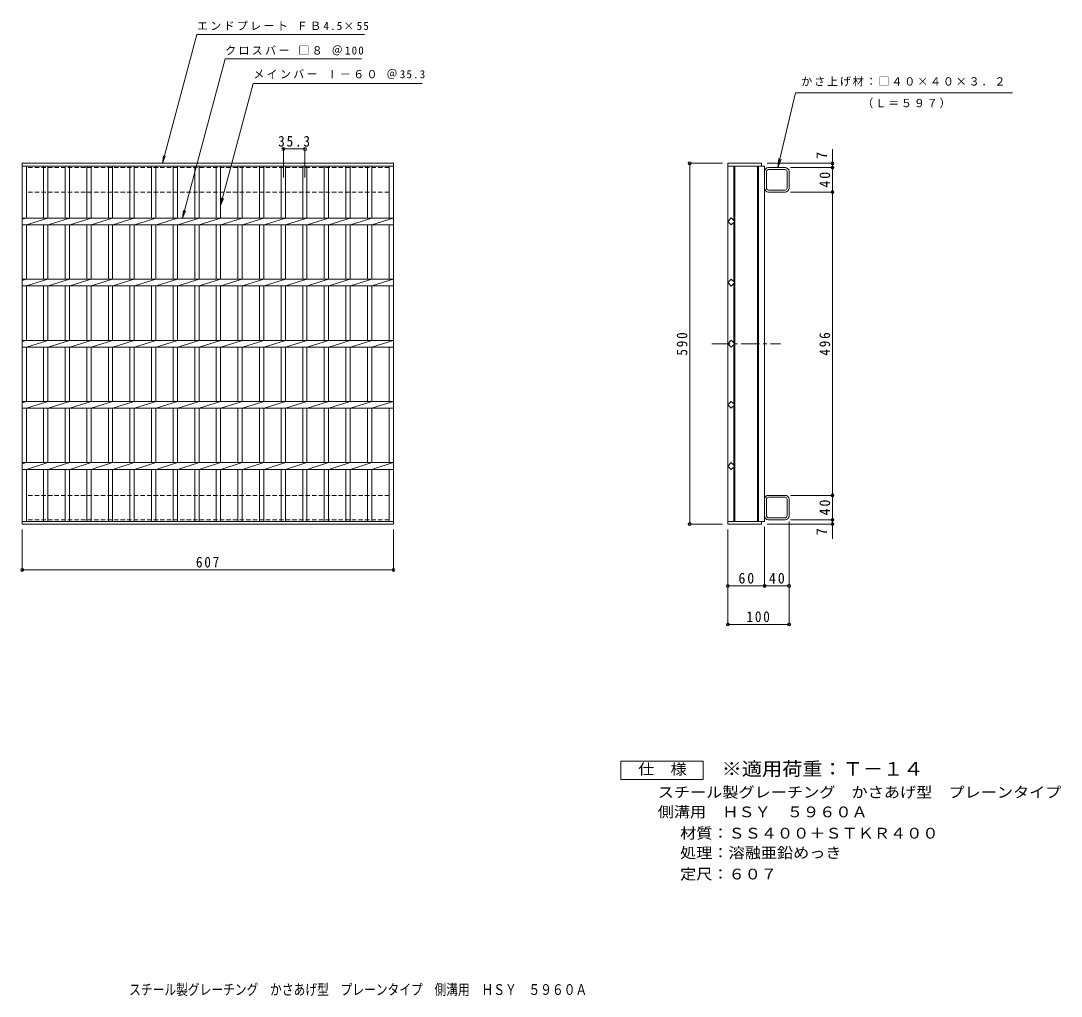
# Model space of a CAD drawing. Units: millimetres, scale not verified. Extents: x -690 to 1011, y -814 to 781.
import ezdxf
from ezdxf.enums import TextEntityAlignment as Align

# ---------------------------------------------------------------- set-up
doc = ezdxf.new("R2010")
doc.units = ezdxf.units.MM
doc.header["$LTSCALE"] = 6
doc.header["$PDMODE"] = 32
doc.header["$PDSIZE"] = 4.8
doc.linetypes.add('CHAIN1', pattern=[8, 5, -1, 1, -1])
doc.linetypes.add('DASHED1', pattern=[1.8, 1.2, -0.6])
for name, color, linetype, lineweight in [('B-1_ピット', 2, 'Continuous', 9), ('B-2_蓋', 3, 'Continuous', 9), ('B-4_寸法', 7, 'Continuous', 9), ('F-4_F-4ﾚｲﾔ', 2, 'Continuous', 9)]:
    doc.layers.add(name, color=color, linetype=linetype, lineweight=lineweight)
doc.layers.add('F-5_F-5ﾚｲﾔ', color=3, linetype='Continuous')
doc.styles.add('ＭＳ ゴシック', font='')
doc.styles.get('ＭＳ ゴシック').set_extended_font_data('MS Gothic')

msp = doc.modelspace()

# ---------------------------------------------------------------- linework, layer by layer
at = {"layer": 'B-1_ピット', "linetype": 'DASHED1'}
for p, q in [((-680.569, 540.952), (-680.569, 500.952)), ((-87.569, 540.952), (-680.569, 540.952)), ((-680.569, -35.048), (-680.569, 4.952)), ((-87.569, -35.048), (-680.569, -35.048))]:
    msp.add_line(p, q, dxfattribs=at)
at = {"layer": 'B-1_ピット'}
for p, q in [((526.216, 507.352), (526.216, 534.552)), ((529.416, 507.352), (529.416, 534.552)), ((559.816, 540.952), (532.616, 540.952)), ((559.816, 537.752), (532.616, 537.752)), ((563.016, 507.352), (563.016, 534.552)), ((566.216, 507.352), (566.216, 534.552)), ((532.616, 504.152), (559.816, 504.152)), ((559.816, 500.952), (532.616, 500.952)), ((559.816, 4.952), (532.616, 4.952)), ((532.616, 1.752), (559.816, 1.752)), ((526.216, -1.448), (526.216, -28.648)), ((529.416, -1.448), (529.416, -28.648)), ((563.016, -1.448), (563.016, -28.648)), ((566.216, -1.448), (566.216, -28.648)), ((559.816, -31.848), (532.616, -31.848)), ((559.816, -35.048), (532.616, -35.048))]:
    msp.add_line(p, q, dxfattribs=at)
at = {"layer": 'B-1_ピット', "linetype": 'DASHED1'}
for points in [[(-87.569, 540.952), (-87.569, 500.952), (-680.569, 500.952)], [(-87.569, -35.048), (-87.569, 4.952), (-680.569, 4.952)]]:
    msp.add_lwpolyline(points, dxfattribs=at)
at = {"layer": 'B-1_ピット'}
for centre, radius, start, end in [((532.616, 534.552), 6.4, 90, 180), ((532.616, 534.552), 3.2, 90, 180), ((559.816, 534.552), 6.4, 0, 90), ((559.816, 534.552), 3.2, 0, 90), ((532.616, 507.352), 6.4, 180, 270), ((532.616, 507.352), 3.2, 180, 270), ((559.816, 507.352), 6.4, 270, 0), ((559.816, 507.352), 3.2, 270, 0), ((532.616, -1.448), 6.4, 90, 180), ((532.616, -1.448), 3.2, 90, 180), ((559.816, -1.448), 6.4, 0, 90), ((559.816, -1.448), 3.2, 0, 90), ((532.616, -28.648), 6.4, 180, 270), ((532.616, -28.648), 3.2, 180, 270), ((559.816, -28.648), 3.2, 270, 0), ((559.816, -28.648), 6.4, 270, 0)]:
    msp.add_arc(centre, radius, start, end, dxfattribs=at)
at = {"layer": 'B-2_蓋'}
for p, q in [((-687.569, 547.952), (-80.569, 547.952)), ((-687.569, -42.048), (-687.569, 547.952)), ((-80.569, 547.952), (-80.569, -42.048)), ((466.216, 547.952), (521.216, 547.952)), ((466.216, 547.952), (466.216, -42.048)), ((521.216, 547.952), (521.216, 543.452)), ((-687.569, 543.452), (-80.569, 543.452)), ((-680.569, 458.453), (-680.569, 543.452)), ((-652.669, 543.452), (-652.669, 458.453)), ((-645.669, 543.452), (-645.669, 458.453)), ((-617.368, 543.452), (-617.368, 458.453)), ((-610.369, 543.452), (-610.369, 458.453)), ((-582.068, 543.452), (-582.068, 458.453)), ((-575.068, 543.452), (-575.068, 458.453)), ((-546.769, 543.452), (-546.769, 458.453)), ((-539.769, 543.452), (-539.769, 458.453)), ((-511.469, 543.452), (-511.469, 458.453)), ((-504.469, 543.452), (-504.469, 458.453)), ((-476.168, 543.452), (-476.168, 458.453)), ((-469.168, 543.452), (-469.168, 458.453)), ((-440.869, 543.452), (-440.869, 458.453)), ((-433.869, 543.452), (-433.869, 458.453)), ((-405.569, 543.452), (-405.569, 458.453)), ((-398.569, 543.452), (-398.569, 458.453)), ((-370.268, 543.452), (-370.268, 458.453)), ((-363.268, 543.452), (-363.268, 458.453)), ((-334.969, 543.452), (-334.969, 458.453)), ((-327.969, 543.452), (-327.969, 458.453)), ((-299.669, 543.452), (-299.669, 458.453)), ((-292.669, 543.452), (-292.669, 458.453)), ((-264.369, 543.452), (-264.369, 458.453)), ((-257.369, 543.452), (-257.369, 458.453)), ((-229.069, 543.452), (-229.069, 458.453)), ((-222.069, 543.452), (-222.069, 458.453)), ((-193.768, 543.452), (-193.768, 458.453)), ((-186.768, 543.452), (-186.768, 458.453)), ((-158.468, 543.452), (-158.468, 458.453)), ((-151.468, 543.452), (-151.468, 458.453)), ((-123.168, 543.452), (-123.168, 458.453)), ((-116.168, 543.452), (-116.168, 458.453)), ((-87.569, 543.452), (-87.569, 458.453)), ((466.216, 543.452), (526.216, 543.452)), ((476.216, 543.452), (476.216, 454.267)), ((477.716, 543.452), (477.716, -37.548)), ((514.716, 543.452), (514.716, -37.548)), ((516.216, 543.452), (516.216, -37.548)), ((526.216, 543.452), (526.216, -37.548)), ((-687.569, 456.372), (-680.969, 458.453)), ((-687.569, 458.452), (-80.569, 458.452)), ((-687.569, 447.452), (-80.569, 447.452)), ((-680.569, 447.453), (-645.669, 458.453)), ((-680.569, 358.452), (-680.569, 447.452)), ((-652.669, 447.452), (-652.669, 358.452)), ((-645.669, 447.452), (-645.669, 358.452)), ((-645.269, 447.453), (-610.369, 458.453)), ((-617.368, 447.452), (-617.368, 358.452)), ((-610.369, 447.452), (-610.369, 358.452)), ((-609.969, 447.453), (-575.069, 458.453)), ((-582.068, 447.452), (-582.068, 358.452)), ((-575.068, 447.452), (-575.068, 358.452)), ((-574.669, 447.453), (-539.769, 458.453)), ((-546.769, 447.452), (-546.769, 358.452)), ((-539.769, 447.452), (-539.769, 358.452)), ((-539.369, 447.453), (-504.469, 458.453)), ((-511.469, 447.452), (-511.469, 358.452)), ((-504.469, 447.452), (-504.469, 358.452)), ((-504.069, 447.453), (-469.169, 458.453)), ((-476.168, 447.452), (-476.168, 358.452)), ((-469.168, 447.452), (-469.168, 358.452)), ((-468.769, 447.453), (-433.869, 458.453)), ((-440.869, 447.452), (-440.869, 358.452)), ((-433.869, 447.452), (-433.869, 358.452)), ((-433.469, 447.453), (-398.569, 458.453)), ((-405.569, 447.452), (-405.569, 358.452)), ((-398.569, 447.452), (-398.569, 358.452)), ((-398.169, 447.453), (-363.269, 458.453)), ((-370.268, 447.452), (-370.268, 358.452)), ((-363.268, 447.452), (-363.268, 358.452)), ((-362.868, 447.453), (-327.969, 458.453)), ((-334.969, 447.452), (-334.969, 358.452)), ((-327.969, 447.452), (-327.969, 358.452)), ((-327.569, 447.453), (-292.669, 458.453)), ((-299.669, 447.452), (-299.669, 358.452)), ((-292.669, 447.452), (-292.669, 358.452)), ((-292.269, 447.453), (-257.369, 458.453)), ((-264.369, 447.452), (-264.369, 358.452)), ((-257.369, 447.452), (-257.369, 358.452)), ((-256.969, 447.453), (-222.069, 458.453)), ((-229.069, 447.452), (-229.069, 358.452)), ((-222.069, 447.452), (-222.069, 358.452)), ((-221.669, 447.453), (-186.769, 458.453)), ((-193.768, 447.452), (-193.768, 358.452)), ((-186.768, 447.452), (-186.768, 358.452)), ((-186.368, 447.453), (-151.469, 458.453)), ((-158.468, 447.452), (-158.468, 358.452)), ((-151.468, 447.452), (-151.468, 358.452)), ((-151.068, 447.453), (-116.168, 458.453)), ((-123.168, 447.452), (-123.168, 358.452)), ((-116.168, 447.452), (-116.168, 358.452)), ((-115.768, 447.453), (-80.868, 458.453)), ((-87.569, 447.452), (-87.569, 358.452)), ((476.216, 451.639), (476.216, 354.266)), ((-687.569, 358.452), (-80.569, 358.452)), ((-687.569, 356.372), (-680.969, 358.452)), ((-680.569, 347.453), (-645.669, 358.452)), ((-645.269, 347.453), (-610.369, 358.452)), ((-609.969, 347.453), (-575.069, 358.452)), ((-574.669, 347.453), (-539.769, 358.452)), ((-539.369, 347.453), (-504.469, 358.452)), ((-504.069, 347.453), (-469.169, 358.452)), ((-468.769, 347.453), (-433.869, 358.452)), ((-433.469, 347.453), (-398.569, 358.452)), ((-398.169, 347.453), (-363.269, 358.452)), ((-362.868, 347.453), (-327.969, 358.452)), ((-327.569, 347.453), (-292.669, 358.452)), ((-292.269, 347.453), (-257.369, 358.452)), ((-256.969, 347.453), (-222.069, 358.452)), ((-221.669, 347.453), (-186.769, 358.452)), ((-186.368, 347.453), (-151.469, 358.452)), ((-151.068, 347.453), (-116.168, 358.452)), ((-115.768, 347.453), (-80.868, 358.452)), ((-687.569, 347.452), (-80.569, 347.452)), ((-680.569, 258.452), (-680.569, 347.452)), ((-652.669, 347.452), (-652.669, 258.452)), ((-645.669, 347.452), (-645.669, 258.452)), ((-617.368, 347.452), (-617.368, 258.452)), ((-610.369, 347.452), (-610.369, 258.452)), ((-582.068, 347.452), (-582.068, 258.452)), ((-575.068, 347.452), (-575.068, 258.452)), ((-546.769, 347.452), (-546.769, 258.452)), ((-539.769, 347.452), (-539.769, 258.452)), ((-511.469, 347.452), (-511.469, 258.452)), ((-504.469, 347.452), (-504.469, 258.452)), ((-476.168, 347.452), (-476.168, 258.452)), ((-469.168, 347.452), (-469.168, 258.452)), ((-440.869, 347.452), (-440.869, 258.452)), ((-433.869, 347.452), (-433.869, 258.452)), ((-405.569, 347.452), (-405.569, 258.452)), ((-398.569, 347.452), (-398.569, 258.452)), ((-370.268, 347.452), (-370.268, 258.452)), ((-363.268, 347.452), (-363.268, 258.452)), ((-334.969, 347.452), (-334.969, 258.452)), ((-327.969, 347.452), (-327.969, 258.452)), ((-299.669, 347.452), (-299.669, 258.452)), ((-292.669, 347.452), (-292.669, 258.452)), ((-264.369, 347.452), (-264.369, 258.452)), ((-257.369, 347.452), (-257.369, 258.452)), ((-229.069, 347.452), (-229.069, 258.452)), ((-222.069, 347.452), (-222.069, 258.452)), ((-193.768, 347.452), (-193.768, 258.452)), ((-186.768, 347.452), (-186.768, 258.452)), ((-158.468, 347.452), (-158.468, 258.452)), ((-151.468, 347.452), (-151.468, 258.452)), ((-123.168, 347.452), (-123.168, 258.452)), ((-116.168, 347.452), (-116.168, 258.452)), ((-87.569, 347.452), (-87.569, 258.452)), ((476.216, 351.639), (476.216, 254.266)), ((-687.569, 258.452), (-80.569, 258.452)), ((-687.569, 256.372), (-680.969, 258.452)), ((-680.569, 247.453), (-645.669, 258.452)), ((-645.269, 247.453), (-610.369, 258.452)), ((-609.969, 247.453), (-575.069, 258.452)), ((-574.669, 247.453), (-539.769, 258.452)), ((-539.369, 247.453), (-504.469, 258.452)), ((-504.069, 247.453), (-469.169, 258.452)), ((-468.769, 247.453), (-433.869, 258.452)), ((-433.469, 247.453), (-398.569, 258.452)), ((-398.169, 247.453), (-363.269, 258.452)), ((-362.868, 247.453), (-327.969, 258.452)), ((-327.569, 247.453), (-292.669, 258.452)), ((-292.269, 247.453), (-257.369, 258.452)), ((-256.969, 247.453), (-222.069, 258.452)), ((-221.669, 247.453), (-186.769, 258.452)), ((-186.368, 247.453), (-151.469, 258.452)), ((-151.068, 247.453), (-116.168, 258.452)), ((-115.768, 247.453), (-80.868, 258.452)), ((-687.569, 247.452), (-80.569, 247.452)), ((-680.569, 158.452), (-680.569, 247.452)), ((-652.669, 247.452), (-652.669, 158.452)), ((-645.669, 247.452), (-645.669, 158.452)), ((-617.368, 247.452), (-617.368, 158.452)), ((-610.369, 247.452), (-610.369, 158.452)), ((-582.068, 247.452), (-582.068, 158.452)), ((-575.068, 247.452), (-575.068, 158.452)), ((-546.769, 247.452), (-546.769, 158.452)), ((-539.769, 247.452), (-539.769, 158.452)), ((-511.469, 247.452), (-511.469, 158.452)), ((-504.469, 247.452), (-504.469, 158.452)), ((-476.168, 247.452), (-476.168, 158.452)), ((-469.168, 247.452), (-469.168, 158.452)), ((-440.869, 247.452), (-440.869, 158.452)), ((-433.869, 247.452), (-433.869, 158.452)), ((-405.569, 247.452), (-405.569, 158.452)), ((-398.569, 247.452), (-398.569, 158.452)), ((-370.268, 247.452), (-370.268, 158.452)), ((-363.268, 247.452), (-363.268, 158.452)), ((-334.969, 247.452), (-334.969, 158.452)), ((-327.969, 247.452), (-327.969, 158.452)), ((-299.669, 247.452), (-299.669, 158.452)), ((-292.669, 247.452), (-292.669, 158.452)), ((-264.369, 247.452), (-264.369, 158.452)), ((-257.369, 247.452), (-257.369, 158.452)), ((-229.069, 247.452), (-229.069, 158.452)), ((-222.069, 247.452), (-222.069, 158.452)), ((-193.768, 247.452), (-193.768, 158.452)), ((-186.768, 247.452), (-186.768, 158.452)), ((-158.468, 247.452), (-158.468, 158.452)), ((-151.468, 247.452), (-151.468, 158.452)), ((-123.168, 247.452), (-123.168, 158.452)), ((-116.168, 247.452), (-116.168, 158.452)), ((-87.569, 247.452), (-87.569, 158.452)), ((476.216, 154.267), (476.216, 251.638)), ((-687.569, 158.452), (-80.569, 158.452)), ((-687.569, 156.372), (-680.969, 158.452)), ((-680.569, 147.453), (-645.669, 158.452)), ((-645.269, 147.453), (-610.369, 158.452)), ((-609.969, 147.453), (-575.069, 158.452)), ((-574.669, 147.453), (-539.769, 158.452)), ((-539.369, 147.453), (-504.469, 158.452)), ((-504.069, 147.453), (-469.169, 158.452)), ((-468.769, 147.453), (-433.869, 158.452)), ((-433.469, 147.453), (-398.569, 158.452)), ((-398.169, 147.453), (-363.269, 158.452)), ((-362.868, 147.453), (-327.969, 158.452)), ((-327.569, 147.453), (-292.669, 158.452)), ((-292.269, 147.453), (-257.369, 158.452)), ((-256.969, 147.453), (-222.069, 158.452)), ((-221.669, 147.453), (-186.769, 158.452)), ((-186.368, 147.453), (-151.469, 158.452)), ((-151.068, 147.453), (-116.168, 158.452)), ((-115.768, 147.453), (-80.868, 158.452)), ((-687.569, 147.452), (-80.569, 147.452)), ((-680.569, 58.452), (-680.569, 147.452)), ((-652.669, 147.452), (-652.669, 58.452)), ((-645.669, 147.452), (-645.669, 58.452)), ((-617.368, 147.452), (-617.368, 58.452)), ((-610.369, 147.452), (-610.369, 58.452)), ((-582.068, 147.452), (-582.068, 58.452)), ((-575.068, 147.452), (-575.068, 58.452)), ((-546.769, 147.452), (-546.769, 58.452)), ((-539.769, 147.452), (-539.769, 58.452)), ((-511.469, 147.452), (-511.469, 58.452)), ((-504.469, 147.452), (-504.469, 58.452)), ((-476.168, 147.452), (-476.168, 58.452)), ((-469.168, 147.452), (-469.168, 58.452)), ((-440.869, 147.452), (-440.869, 58.452)), ((-433.869, 147.452), (-433.869, 58.452)), ((-405.569, 147.452), (-405.569, 58.452)), ((-398.569, 147.452), (-398.569, 58.452)), ((-370.268, 147.452), (-370.268, 58.452)), ((-363.268, 147.452), (-363.268, 58.452)), ((-334.969, 147.452), (-334.969, 58.452)), ((-327.969, 147.452), (-327.969, 58.452)), ((-299.669, 147.452), (-299.669, 58.452)), ((-292.669, 147.452), (-292.669, 58.452)), ((-264.369, 147.452), (-264.369, 58.452)), ((-257.369, 147.452), (-257.369, 58.452)), ((-229.069, 147.452), (-229.069, 58.452)), ((-222.069, 147.452), (-222.069, 58.452)), ((-193.768, 147.452), (-193.768, 58.452)), ((-186.768, 147.452), (-186.768, 58.452)), ((-158.468, 147.452), (-158.468, 58.452)), ((-151.468, 147.452), (-151.468, 58.452)), ((-123.168, 147.452), (-123.168, 58.452)), ((-116.168, 147.452), (-116.168, 58.452)), ((-87.569, 147.452), (-87.569, 58.452)), ((476.216, 54.267), (476.216, 151.638)), ((-687.569, 58.452), (-80.569, 58.452)), ((-687.569, 56.372), (-680.969, 58.452)), ((-680.569, 47.453), (-645.669, 58.452)), ((-645.269, 47.453), (-610.369, 58.452)), ((-609.969, 47.453), (-575.069, 58.452)), ((-574.669, 47.453), (-539.769, 58.452)), ((-539.369, 47.453), (-504.469, 58.452)), ((-504.069, 47.453), (-469.169, 58.452)), ((-468.769, 47.453), (-433.869, 58.452)), ((-433.469, 47.453), (-398.569, 58.452)), ((-398.169, 47.453), (-363.269, 58.452)), ((-362.868, 47.453), (-327.969, 58.452)), ((-327.569, 47.453), (-292.669, 58.452)), ((-292.269, 47.453), (-257.369, 58.452)), ((-256.969, 47.453), (-222.069, 58.452)), ((-221.669, 47.453), (-186.769, 58.452)), ((-186.368, 47.453), (-151.469, 58.452)), ((-151.068, 47.453), (-116.168, 58.452)), ((-115.768, 47.453), (-80.868, 58.452)), ((476.216, -37.548), (476.216, 51.638)), ((-687.569, 47.452), (-80.569, 47.452)), ((-680.569, -37.548), (-680.569, 47.452)), ((-652.669, 47.452), (-652.669, -37.548)), ((-645.669, 47.452), (-645.669, -37.548)), ((-617.368, 47.452), (-617.368, -37.548)), ((-610.369, 47.452), (-610.369, -37.548)), ((-582.068, 47.452), (-582.068, -37.548)), ((-575.068, 47.452), (-575.068, -37.548)), ((-546.769, 47.452), (-546.769, -37.548)), ((-539.769, 47.452), (-539.769, -37.548)), ((-511.469, 47.452), (-511.469, -37.548)), ((-504.469, 47.452), (-504.469, -37.548)), ((-476.168, 47.452), (-476.168, -37.548)), ((-469.168, 47.452), (-469.168, -37.548)), ((-440.869, 47.452), (-440.869, -37.548)), ((-433.869, 47.452), (-433.869, -37.548)), ((-405.569, 47.452), (-405.569, -37.548)), ((-398.569, 47.452), (-398.569, -37.548)), ((-370.268, 47.452), (-370.268, -37.548)), ((-363.268, 47.452), (-363.268, -37.548)), ((-334.969, 47.452), (-334.969, -37.548)), ((-327.969, 47.452), (-327.969, -37.548)), ((-299.669, 47.452), (-299.669, -37.548)), ((-292.669, 47.452), (-292.669, -37.548)), ((-264.369, 47.452), (-264.369, -37.548)), ((-257.369, 47.452), (-257.369, -37.548)), ((-229.069, 47.452), (-229.069, -37.548)), ((-222.069, 47.452), (-222.069, -37.548)), ((-193.768, 47.452), (-193.768, -37.548)), ((-186.768, 47.452), (-186.768, -37.548)), ((-158.468, 47.452), (-158.468, -37.548)), ((-151.468, 47.452), (-151.468, -37.548)), ((-123.168, 47.452), (-123.168, -37.548)), ((-116.168, 47.452), (-116.168, -37.548)), ((-87.569, 47.452), (-87.569, -37.548)), ((-80.569, -37.548), (-687.569, -37.548)), ((-80.569, -42.048), (-687.569, -42.048)), ((466.216, -37.548), (526.216, -37.548)), ((466.216, -42.048), (521.216, -42.048)), ((521.216, -42.048), (521.216, -37.548))]:
    msp.add_line(p, q, dxfattribs=at)
at = {"layer": 'B-2_蓋', "linetype": 'CHAIN1'}
msp.add_line((440.186, 252.952), (552.469, 252.952), dxfattribs=at)
at = {"layer": 'B-2_蓋'}
for points in [[(477.53, 452.953), (471.873, 447.296), (466.216, 452.953), (471.873, 458.609)], [(477.53, 352.953), (471.873, 347.296), (466.216, 352.953), (471.873, 358.609)]]:
    msp.add_lwpolyline(points, close=True, dxfattribs=at)
for points in [[(466.216, 252.953), (471.873, 258.609), (477.53, 252.953)], [(466.216, 252.952), (471.873, 247.295), (477.53, 252.952)], [(466.216, 152.953), (471.873, 158.609), (477.53, 152.953)], [(466.216, 152.952), (471.873, 147.296), (477.53, 152.952)], [(466.216, 52.953), (471.873, 58.609), (477.53, 52.953)], [(466.216, 52.952), (471.873, 47.296), (477.53, 52.952)]]:
    msp.add_lwpolyline(points, dxfattribs=at)
at = {"layer": 'B-4_寸法'}
for p, q in [((-458.424, 547.952), (-401.994, 758.552)), ((-401.994, 758.552), (-127.925, 758.552)), ((-425.598, 458.452), (-355.905, 718.552)), ((-355.905, 718.552), (-132.901, 718.552)), ((-363.268, 479.063), (-309.816, 678.552)), ((-309.816, 678.552), (-33.616, 678.552)), ((576.713, 663.412), (931.675, 663.412)), ((-260.57, 524.769), (-260.57, 573.208)), ((-260.57, 571.408), (-225.27, 571.408)), ((-225.27, 524.769), (-225.27, 573.208)), ((637.297, 540.952), (637.297, 571.191)), ((-458.424, 547.952), (-456.792, 560.345)), ((-458.424, 547.952), (-453.64, 559.501)), ((457.216, 547.952), (401.984, 547.952)), ((403.784, -42.048), (403.784, 547.952)), ((530.216, 547.952), (639.097, 547.952)), ((547.956, 540.952), (553.262, 554.982)), ((568.816, 540.952), (639.097, 540.952)), ((637.297, 500.952), (637.297, 540.952)), ((568.816, 500.952), (639.097, 500.952)), ((637.297, 4.952), (637.297, 500.952)), ((-363.268, 479.063), (-361.637, 491.456)), ((-363.268, 479.063), (-358.485, 490.612)), ((-425.598, 458.452), (-423.967, 470.845)), ((-425.598, 458.452), (-420.815, 470)), ((568.816, 4.952), (639.097, 4.952)), ((637.297, -35.048), (637.297, 4.952)), ((457.216, -42.048), (401.984, -42.048)), ((526.216, -46.548), (526.216, -144.952)), ((530.216, -42.048), (639.097, -42.048)), ((566.216, -37.648), (566.216, -207.836)), ((568.816, -35.048), (639.097, -35.048)), ((637.297, -65.923), (637.297, -35.048)), ((-687.569, -51.048), (-687.569, -118.695)), ((-80.569, -51.048), (-80.569, -118.695)), ((466.216, -51.048), (466.216, -207.836)), ((-687.569, -116.895), (-80.569, -116.895)), ((466.217, -143.152), (526.216, -143.152)), ((466.217, -152.151), (466.217, -144.952)), ((526.216, -143.152), (566.216, -143.152)), ((566.216, -152.151), (566.216, -144.952)), ((466.216, -206.036), (566.216, -206.036))]:
    msp.add_line(p, q, dxfattribs=at)
msp.add_lwpolyline([(576.713, 663.412), (547.956, 540.952), (549.45, 555.878)], dxfattribs=at)
for p in [(-260.57, 571.408), (-225.27, 571.408), (403.784, 547.952), (637.297, 547.952), (637.297, 540.952), (637.297, 500.952), (637.297, 4.952), (637.297, -35.048), (403.784, -42.048), (637.297, -42.048), (-687.569, -116.895), (-80.569, -116.895), (466.217, -143.152), (526.216, -143.152), (566.216, -143.152), (466.216, -206.036), (566.216, -206.036)]:
    msp.add_point(p, dxfattribs=at)
at = {"layer": 'F-4_F-4ﾚｲﾔ'}
msp.add_lwpolyline([(291.032, -459.891), (291.032, -429.891), (426.032, -429.891), (426.032, -459.891)], close=True, dxfattribs=at)

# ---------------------------------------------------------------- texts
at = {"layer": 'B-4_寸法', "color": 2, "style": 'ＭＳ ゴシック'}
for p in [(633.697, 554.855), (633.697, -60.59)]:
    msp.add_text('7', height=17.6, rotation=90, dxfattribs=at).set_placement(p, align=Align.BOTTOM_LEFT)
at = {"layer": 'B-4_寸法', "char_height": 13.2, "attachment_point": 7, "style": 'ＭＳ ゴシック'}
for s, insert in [('\\T1.21;エンドプレート\\~ＦＢ4.5×55', (-401.994, 765.265)), ('\\T1.21;クロスバー\\~□８\\~＠100', (-355.905, 724.541)), ('\\T1.21;メインバー\\~Ⅰ－６０\\~＠35.3', (-309.816, 685.788)), ('\\T1.17;かさ上げ材：□４０×４０×３．２', (586.157, 673.648)), ('\\T1.17;（Ｌ＝５９７）', (686.046, 637.884))]:
    msp.add_mtext(s, dxfattribs=dict(at, insert=insert))
at = {"layer": 'B-4_寸法', "color": 2, "char_height": 17.6, "attachment_point": 7, "style": 'ＭＳ ゴシック'}
for s, insert in [('\\T1.28;\\W0.9;35.3', (-269.17, 575.008)), ('\\T1.27;\\W0.9;607', (-403.569, -113.295)), ('\\T1.27;\\W0.95;60', (483.467, -139.552)), ('\\T1.27;\\W0.95;40', (533.466, -139.552)), ('\\T1.27;\\W0.9;100', (496.716, -202.436))]:
    msp.add_mtext(s, dxfattribs=dict(at, insert=insert))
at = {"layer": 'B-4_寸法', "color": 2, "char_height": 17.6, "attachment_point": 7, "rotation": 90, "style": 'ＭＳ ゴシック'}
for s, insert in [('\\T1.27;\\W0.95;40', (633.697, 508.202)), ('\\T1.27;\\W0.9;590', (400.184, 233.452)), ('\\T1.27;\\W0.9;496', (633.697, 233.452)), ('\\T1.27;\\W0.95;40', (633.697, -27.798))]:
    msp.add_mtext(s, dxfattribs=dict(at, insert=insert))
at = {"layer": 'F-4_F-4ﾚｲﾔ', "style": 'ＭＳ ゴシック'}
for s, width, p in [('仕\u3000様', 1.1, (319.532, -456.891)), ('スチール製グレーチング\u3000かさあげ型\u3000プレーンタイプ', 1.1, (351.529, -494.643)), ('側溝用\u3000ＨＳＹ\u3000５９６０Ａ', 1.1, (351.529, -526.789)), ('材質：ＳＳ４００＋ＳＴＫＲ４００', 1.1, (388.113, -561.609)), ('処理：溶融亜鉛めっき', 1.1, (388.113, -593.643)), ('定尺：６０７', 1.1, (388.113, -628.462)), ('スチール製グレーチング\u3000かさあげ型\u3000プレーンタイプ\u3000側溝用\u3000ＨＳＹ\u3000５９６０Ａ', 0.8, (-512.796, -817.322))]:
    msp.add_text(s, height=17.6, dxfattribs=dict(at, width=width)).set_placement(p, align=Align.BOTTOM_LEFT)
at = {"layer": 'F-5_F-5ﾚｲﾔ', "style": 'ＭＳ ゴシック', "width": 1.1}
msp.add_text('※適用荷重：Ｔ－１４', height=21.99, dxfattribs=at).set_placement((456.032, -459.891), align=Align.BOTTOM_LEFT)

doc.saveas('drawing.dxf')
